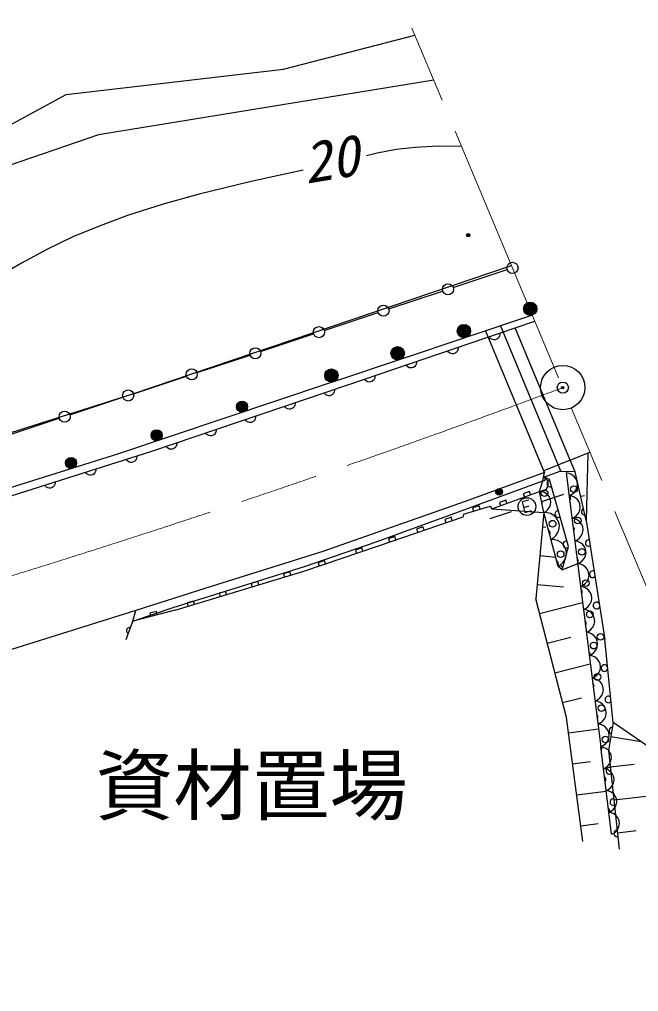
# Model space of a CAD drawing. Units: millimetres, scale not verified. Extents: x 40000 to 680000, y 20000 to 380000.
# Drawn here: x 538351 to 566100, y 309179 to 352783 of the extents above; entities that cross this region are included whole.
import ezdxf
from ezdxf.enums import TextEntityAlignment as Align

# ---------------------------------------------------------------- set-up
doc = ezdxf.new("R2010")
doc.units = ezdxf.units.MM
doc.header["$LTSCALE"] = 1000
doc.header["$PDMODE"] = 32
doc.header["$PDSIZE"] = 500
doc.linetypes.add('CHAIN', pattern=[18.5, 12, -1.5, 3.5, -1.5])
for name, color, linetype, lineweight in [('M-BGD', 7, 'Continuous', 25), ('M-BMK', 2, 'CHAIN', 13), ('M-BMK-SRVR', 3, 'Continuous', 25), ('M-STR-STR1', 1, 'Continuous', 25)]:
    doc.layers.add(name, color=color, linetype=linetype, lineweight=lineweight)
doc.layers.add('M-OTRS', color=6, linetype='Continuous')
doc.styles.add('ＭＳ ゴシック', font='')
doc.styles.get('ＭＳ ゴシック').set_extended_font_data('MS Gothic')

# ---------------------------------------------------------------- blocks, each defined once
blk = doc.blocks.new('BUHIN8')
at = {"color": 6, "linetype": 'Continuous', "lineweight": 25}
for radius in [50, 43.8, 37.5, 31.2, 25, 18.8, 12.5, 6.2]:
    blk.add_circle((0, 0), radius, dxfattribs=at)
blk = doc.blocks.new('BUHIN4')
at = {"color": 7, "linetype": 'Continuous', "lineweight": 25}
blk.add_circle((0, 0), 250, dxfattribs=at)
blk = doc.blocks.new('BUHIN5')
at = {"color": 7, "linetype": 'Continuous', "lineweight": 25}
for radius in [300, 264, 230, 194, 159, 117, 81, 46.5, 9]:
    blk.add_circle((259, 151), radius, dxfattribs=at)
blk = doc.blocks.new('BUHIN6')
at = {"color": 7, "linetype": 'Continuous', "lineweight": 25}
blk.add_lwpolyline([(-126, 216), (-66, 228), (-9, 226), (63, 213), (116, 180), (161, 138), (200, 71), (214, 12), (216, -51), (193, -121), (166, -171), (126, -216)], dxfattribs=at)

msp = doc.modelspace()

# ---------------------------------------------------------------- linework, layer by layer
at = {"layer": 'M-BGD'}
for p, q in [((550180, 350555), (556071, 352075)), ((540451, 349422), (550180, 350555)), ((556917, 350059), (541896, 347603)), ((532986, 345383), (540451, 349422)), ((541896, 347603), (533213, 344635)), ((557125, 347094), (556088, 347044)), ((558165, 347084), (557125, 347094)), ((554382, 346787), (553904, 346667)), ((555230, 346945), (554382, 346787)), ((556088, 347044), (555230, 346945)), ((551070, 346019), (548738, 345510)), ((548738, 345510), (546408, 344939)), ((546408, 344939), (544798, 344491)), ((544798, 344491), (543194, 343982)), ((543194, 343982), (541963, 343533)), ((541963, 343533), (540746, 343025)), ((540746, 343025), (539578, 342464)), ((539578, 342464), (538437, 341848)), ((538437, 341848), (536002, 340428)), ((543440, 335983), (560407, 341739)), ((557794, 340758), (560211, 341562)), ((554902, 339797), (557319, 340601)), ((552010, 338836), (554428, 339640)), ((561339, 339519), (552427, 336528)), ((553118, 336415), (560570, 338943)), ((561891, 332461), (559245, 338828)), ((559905, 339038), (562500, 332794)), ((549160, 337889), (551536, 338678)), ((546311, 336942), (548686, 337731)), ((543461, 335995), (545836, 336785)), ((552237, 336465), (542793, 333296)), ((544281, 333417), (553118, 336415)), ((552427, 336528), (552237, 336465)), ((552471, 336195), (552471, 336134)), ((532510, 332521), (543440, 335983)), ((540611, 335048), (542986, 335838)), ((552034, 335986), (551997, 336035)), ((552078, 335950), (552034, 335986)), ((552142, 335913), (552078, 335950)), ((552203, 335902), (552142, 335913)), ((552265, 335905), (552203, 335902)), ((552338, 335930), (552265, 335905)), ((552388, 335965), (552338, 335930)), ((552430, 336011), (552388, 335965)), ((552458, 336078), (552430, 336011)), ((552471, 336134), (552458, 336078)), ((550266, 335387), (550230, 335435)), ((550310, 335350), (550266, 335387)), ((550374, 335314), (550310, 335350)), ((550571, 335330), (550497, 335305)), ((550621, 335366), (550571, 335330)), ((550663, 335412), (550621, 335366)), ((550690, 335479), (550663, 335412)), ((550703, 335535), (550690, 335479)), ((550704, 335596), (550703, 335535)), ((537762, 334101), (540137, 334891)), ((548936, 334935), (548923, 334879)), ((548936, 334996), (548936, 334935)), ((550436, 335303), (550374, 335314)), ((550497, 335305), (550436, 335303)), ((548499, 334787), (548463, 334835)), ((548543, 334751), (548499, 334787)), ((548607, 334714), (548543, 334751)), ((548669, 334703), (548607, 334714)), ((548730, 334706), (548669, 334703)), ((548803, 334731), (548730, 334706)), ((548853, 334766), (548803, 334731)), ((548896, 334812), (548853, 334766)), ((548923, 334879), (548896, 334812)), ((546732, 334188), (546695, 334236)), ((546776, 334151), (546732, 334188)), ((546840, 334115), (546776, 334151)), ((546901, 334104), (546840, 334115)), ((546963, 334106), (546901, 334104)), ((547036, 334131), (546963, 334106)), ((547086, 334166), (547036, 334131)), ((547128, 334213), (547086, 334166)), ((547156, 334280), (547128, 334213)), ((547168, 334336), (547156, 334280)), ((547169, 334397), (547168, 334336)), ((544964, 333588), (544928, 333636)), ((545008, 333551), (544964, 333588)), ((545361, 333613), (545319, 333567)), ((545388, 333680), (545361, 333613)), ((545401, 333736), (545388, 333680)), ((545402, 333797), (545401, 333736)), ((542793, 333296), (531348, 329712)), ((533326, 329947), (544281, 333417)), ((543605, 333142), (543591, 333087)), ((543606, 333203), (543605, 333142)), ((545072, 333515), (545008, 333551)), ((545134, 333504), (545072, 333515)), ((545195, 333507), (545134, 333504)), ((545269, 333532), (545195, 333507)), ((545319, 333567), (545269, 333532)), ((563826, 333324), (563753, 330312)), ((543165, 333003), (543130, 333052)), ((543208, 332966), (543165, 333003)), ((543271, 332928), (543208, 332966)), ((543333, 332916), (543271, 332928)), ((543394, 332917), (543333, 332916)), ((543468, 332941), (543394, 332917)), ((543519, 332975), (543468, 332941)), ((543562, 333020), (543519, 332975)), ((543591, 333087), (543562, 333020)), ((563037, 333008), (561857, 332536)), ((562500, 332794), (562608, 332535)), ((563264, 332488), (563037, 333008)), ((541339, 332425), (541304, 332474)), ((541382, 332387), (541339, 332425)), ((541446, 332350), (541382, 332387)), ((541507, 332338), (541446, 332350)), ((541568, 332339), (541507, 332338)), ((541642, 332362), (541568, 332339)), ((541693, 332397), (541642, 332362)), ((541736, 332442), (541693, 332397)), ((541765, 332509), (541736, 332442)), ((541779, 332564), (541765, 332509)), ((541781, 332625), (541779, 332564)), ((561891, 332461), (558334, 331161)), ((561814, 332091), (561891, 332461)), ((561857, 332536), (561891, 332461)), ((562568, 332513), (561870, 332258)), ((563264, 332488), (562568, 332513)), ((562983, 332419), (562861, 332445)), ((562861, 332445), (564407, 320156)), ((563090, 332373), (562983, 332419)), ((563214, 332288), (563090, 332373)), ((563289, 332184), (563214, 332288)), ((563753, 330312), (563264, 332488)), ((539513, 331847), (539478, 331896)), ((539557, 331809), (539513, 331847)), ((539910, 331863), (539867, 331818)), ((539939, 331930), (539910, 331863)), ((539953, 331986), (539939, 331930)), ((539955, 332047), (539953, 331986)), ((558031, 330694), (561814, 332091)), ((561655, 331614), (561814, 332091)), ((561814, 332091), (561835, 332091)), ((561835, 332091), (561855, 332095)), ((561855, 332095), (561879, 332105)), ((561887, 332245), (561870, 332258)), ((561936, 332208), (561870, 332258)), ((562115, 332151), (561870, 332258)), ((561879, 332105), (561895, 332120)), ((561900, 332230), (561887, 332245)), ((561895, 332120), (561908, 332138)), ((561913, 332207), (561900, 332230)), ((561908, 332138), (561917, 332164)), ((561917, 332186), (561913, 332207)), ((561917, 332164), (561917, 332186)), ((561986, 332150), (561936, 332208)), ((562036, 332063), (561986, 332150)), ((562017, 331796), (562050, 331896)), ((562051, 331980), (562036, 332063)), ((562050, 331896), (562051, 331980)), ((562954, 329135), (562115, 332151)), ((563343, 332069), (563289, 332184)), ((563339, 331787), (563362, 331911)), ((563362, 331911), (563343, 332069)), ((539620, 331771), (539557, 331809)), ((539681, 331759), (539620, 331771)), ((539742, 331760), (539681, 331759)), ((539816, 331784), (539742, 331760)), ((539867, 331818), (539816, 331784)), ((559526, 330832), (561655, 331614)), ((561212, 331611), (560930, 331508)), ((560930, 331508), (560982, 331367)), ((561264, 331471), (561212, 331611)), ((561859, 330665), (561655, 331614)), ((561773, 331600), (561655, 331614)), ((561655, 331614), (561737, 331614)), ((561737, 331614), (561813, 331631)), ((561877, 331565), (561773, 331600)), ((561808, 331171), (562755, 331492)), ((561813, 331631), (561905, 331671)), ((562001, 331495), (561877, 331565)), ((561905, 331671), (561967, 331728)), ((561967, 331728), (562017, 331796)), ((562080, 331403), (562001, 331495)), ((562140, 331299), (562080, 331403)), ((562989, 331428), (563101, 331481)), ((563111, 331402), (562989, 331428)), ((563101, 331481), (563193, 331554)), ((563218, 331356), (563111, 331402)), ((563193, 331554), (563292, 331667)), ((563292, 331667), (563339, 331787)), ((563509, 331400), (563672, 331437)), ((558334, 331161), (551954, 328924)), ((558951, 330959), (558664, 330872)), ((558994, 330816), (558951, 330959)), ((560148, 331220), (559866, 331117)), ((559866, 331117), (559918, 330976)), ((560199, 331080), (560148, 331220)), ((561178, 331223), (560877, 331139)), ((560877, 331139), (561009, 330669)), ((560947, 330888), (561201, 330960)), ((562125, 330916), (562160, 331033)), ((562171, 331152), (562140, 331299)), ((562160, 331033), (562171, 331152)), ((563342, 331271), (563218, 331356)), ((563417, 331167), (563342, 331271)), ((563470, 331052), (563417, 331167)), ((563490, 330894), (563470, 331052)), ((554386, 329362), (558031, 330694)), ((558256, 330590), (558243, 330478)), ((558256, 330590), (559446, 330954)), ((558664, 330872), (558708, 330728)), ((560385, 330696), (559435, 330384)), ((559446, 330954), (559526, 330832)), ((559526, 330832), (561859, 330665)), ((561009, 330669), (561309, 330753)), ((561859, 330665), (561495, 326800)), ((561859, 330665), (561960, 330724)), ((562495, 328249), (561859, 330665)), ((562011, 330654), (561859, 330665)), ((561960, 330724), (562041, 330801)), ((562147, 330615), (562011, 330654)), ((562041, 330801), (562125, 330916)), ((562310, 330532), (562147, 330615)), ((562418, 330418), (562310, 330532)), ((563229, 330464), (563321, 330537)), ((563321, 330537), (563420, 330650)), ((563420, 330650), (563467, 330770)), ((563467, 330770), (563490, 330894)), ((554444, 329177), (558243, 330478)), ((557703, 330452), (557419, 330355)), ((557419, 330355), (557468, 330213)), ((557752, 330310), (557703, 330452)), ((562501, 330288), (562418, 330418)), ((562550, 330101), (562501, 330288)), ((562542, 329947), (562550, 330101)), ((563117, 330411), (563229, 330464)), ((563239, 330385), (563117, 330411)), ((563346, 330339), (563239, 330385)), ((563470, 330254), (563346, 330339)), ((563545, 330149), (563470, 330254)), ((563598, 330035), (563545, 330149)), ((563753, 330312), (564586, 324966)), ((556437, 330018), (556153, 329921)), ((556153, 329921), (556202, 329779)), ((556485, 329876), (556437, 330018)), ((561798, 330021), (561940, 330008)), ((562402, 329643), (562504, 329795)), ((562504, 329795), (562542, 329947)), ((563548, 329633), (563595, 329753)), ((563595, 329753), (563618, 329877)), ((563618, 329877), (563598, 330035)), ((551134, 328249), (554386, 329362)), ((555171, 329584), (554887, 329487)), ((554887, 329487), (554936, 329345)), ((555219, 329443), (555171, 329584)), ((562177, 329457), (562304, 329539)), ((562328, 329446), (562177, 329457)), ((562304, 329539), (562402, 329643)), ((562464, 329407), (562328, 329446)), ((562628, 329324), (562464, 329407)), ((562736, 329210), (562628, 329324)), ((563245, 329394), (563357, 329446)), ((563367, 329368), (563245, 329394)), ((563357, 329446), (563449, 329520)), ((563474, 329322), (563367, 329368)), ((563449, 329520), (563548, 329633)), ((563598, 329237), (563474, 329322)), ((563673, 329132), (563598, 329237)), ((551954, 328924), (546656, 327252)), ((551091, 328034), (554444, 329177)), ((553700, 329082), (553416, 328985)), ((553416, 328985), (553464, 328843)), ((553748, 328940), (553700, 329082)), ((562681, 328092), (562954, 329135)), ((562818, 329080), (562736, 329210)), ((562868, 328893), (562818, 329080)), ((562860, 328739), (562868, 328893)), ((563726, 329018), (563673, 329132)), ((563723, 328736), (563746, 328860)), ((563746, 328860), (563726, 329018)), ((552023, 328510), (551739, 328413)), ((551739, 328413), (551788, 328271)), ((552072, 328368), (552023, 328510)), ((561677, 328732), (562385, 328666)), ((562622, 328331), (562720, 328435)), ((562681, 328092), (563373, 328377)), ((562720, 328435), (562822, 328587)), ((562822, 328587), (562860, 328739)), ((563373, 328377), (563485, 328429)), ((563496, 328350), (563373, 328377)), ((563485, 328429), (563577, 328503)), ((563604, 328304), (563496, 328350)), ((563577, 328503), (563676, 328616)), ((563676, 328616), (563723, 328736)), ((545244, 326413), (551134, 328249)), ((545329, 326290), (551091, 328034)), ((550471, 328003), (550184, 327916)), ((550184, 327916), (550227, 327772)), ((550515, 327859), (550471, 328003)), ((562495, 328249), (562622, 328331)), ((562520, 328264), (562495, 328249)), ((562520, 328264), (562495, 328249)), ((562681, 328092), (562495, 328249)), ((562546, 328274), (562520, 328264)), ((562546, 328274), (562520, 328264)), ((562582, 328279), (562546, 328274)), ((562582, 328279), (562546, 328274)), ((562612, 328272), (562582, 328279)), ((562612, 328272), (562582, 328279)), ((562639, 328261), (562612, 328272)), ((562639, 328261), (562612, 328272)), ((562668, 328237), (562639, 328261)), ((562668, 328237), (562639, 328261)), ((562684, 328211), (562668, 328237)), ((562684, 328211), (562668, 328237)), ((562681, 328092), (562692, 328119)), ((562681, 328092), (562692, 328119)), ((562695, 328183), (562684, 328211)), ((562695, 328183), (562684, 328211)), ((562692, 328119), (562696, 328147)), ((562692, 328119), (562696, 328147)), ((562696, 328147), (562695, 328183)), ((562696, 328147), (562695, 328183)), ((563729, 328218), (563604, 328304)), ((563805, 328113), (563729, 328218)), ((563859, 327997), (563805, 328113)), ((563879, 327837), (563859, 327997)), ((549030, 327567), (548743, 327480)), ((548743, 327480), (548787, 327336)), ((549074, 327423), (549030, 327567)), ((563615, 327402), (563708, 327477)), ((563708, 327477), (563808, 327591)), ((563808, 327591), (563856, 327712)), ((563856, 327712), (563879, 327837)), ((546656, 327252), (543564, 326265)), ((547590, 327131), (547303, 327044)), ((547303, 327044), (547346, 326900)), ((547633, 326987), (547590, 327131)), ((561556, 327444), (562730, 327334)), ((563502, 327349), (563615, 327402)), ((563625, 327323), (563502, 327349)), ((563733, 327276), (563625, 327323)), ((563859, 327190), (563733, 327276)), ((563935, 327085), (563859, 327190)), ((563988, 326969), (563935, 327085)), ((546149, 326695), (545862, 326608)), ((545862, 326608), (545905, 326464)), ((546193, 326551), (546149, 326695)), ((562864, 321476), (561495, 326800)), ((561667, 326134), (563593, 326629)), ((563938, 326564), (563985, 326684)), ((563985, 326684), (564008, 326810)), ((564008, 326810), (563988, 326969)), ((543564, 326265), (537461, 324364)), ((543437, 325786), (545244, 326413)), ((545329, 326290), (543437, 325786)), ((543437, 325786), (543564, 326265)), ((544489, 326222), (544199, 326145)), ((544528, 326077), (544489, 326222)), ((563631, 326321), (563745, 326375)), ((563755, 326295), (563631, 326321)), ((563745, 326375), (563837, 326449)), ((563862, 326249), (563755, 326295)), ((563837, 326449), (563938, 326564)), ((563988, 326163), (563862, 326249)), ((564064, 326058), (563988, 326163)), ((543136, 324971), (543437, 325786)), ((544199, 326145), (544238, 326000)), ((564117, 325942), (564064, 326058)), ((564114, 325657), (564138, 325782)), ((564138, 325782), (564117, 325942)), ((543159, 325363), (543161, 325400)), ((543164, 325326), (543159, 325363)), ((543161, 325400), (543177, 325444)), ((543185, 325288), (543164, 325326)), ((543177, 325444), (543199, 325473)), ((543206, 325261), (543185, 325288)), ((543199, 325473), (543227, 325498)), ((543227, 325498), (543268, 325514)), ((543268, 325514), (543302, 325521)), ((543302, 325521), (543338, 325519)), ((563761, 325294), (563874, 325347)), ((563884, 325268), (563761, 325294)), ((563874, 325347), (563966, 325422)), ((563966, 325422), (564067, 325536)), ((564067, 325536), (564114, 325657)), ((543235, 325238), (543206, 325261)), ((562009, 324803), (563063, 325074)), ((563991, 325221), (563884, 325268)), ((564117, 325135), (563991, 325221)), ((564193, 325030), (564117, 325135)), ((564247, 324914), (564193, 325030)), ((564267, 324755), (564247, 324914)), ((564958, 321245), (564586, 324966)), ((564096, 324394), (564196, 324508)), ((564196, 324508), (564243, 324629)), ((564243, 324629), (564267, 324755)), ((563890, 324266), (564003, 324320)), ((564013, 324240), (563890, 324266)), ((564003, 324320), (564096, 324394)), ((564121, 324194), (564013, 324240)), ((564246, 324108), (564121, 324194)), ((564322, 324002), (564246, 324108)), ((564376, 323887), (564322, 324002)), ((562351, 323472), (563938, 323880)), ((564325, 323481), (564373, 323602)), ((564373, 323602), (564396, 323727)), ((564396, 323727), (564376, 323887)), ((564019, 323239), (564132, 323292)), ((564142, 323213), (564019, 323239)), ((564132, 323292), (564225, 323367)), ((564250, 323166), (564142, 323213)), ((564225, 323367), (564325, 323481)), ((564376, 323080), (564250, 323166)), ((564451, 322975), (564376, 323080)), ((564505, 322859), (564451, 322975)), ((564502, 322574), (564525, 322700)), ((564525, 322700), (564505, 322859)), ((562693, 322141), (563544, 322360)), ((564148, 322211), (564262, 322265)), ((564262, 322265), (564354, 322339)), ((564354, 322339), (564454, 322453)), ((564454, 322453), (564502, 322574)), ((564272, 322185), (564148, 322211)), ((564379, 322139), (564272, 322185)), ((564505, 322053), (564379, 322139)), ((564581, 321947), (564505, 322053)), ((564634, 321832), (564581, 321947)), ((564654, 321672), (564634, 321832)), ((563604, 315910), (562864, 321476)), ((564483, 321312), (564584, 321426)), ((564584, 321426), (564631, 321547)), ((564631, 321547), (564654, 321672)), ((562957, 320780), (564306, 320959)), ((564277, 321184), (564391, 321237)), ((564401, 321158), (564277, 321184)), ((564391, 321237), (564483, 321312)), ((564508, 321111), (564401, 321158)), ((564634, 321025), (564508, 321111)), ((564710, 320920), (564634, 321025)), ((564958, 321245), (564747, 319997)), ((566636, 320103), (564958, 321245)), ((564764, 320804), (564710, 320920)), ((564713, 320398), (564760, 320519)), ((564760, 320519), (564784, 320645)), ((564784, 320645), (564764, 320804)), ((564853, 320621), (566213, 320391)), ((564407, 320156), (564520, 320210)), ((564524, 320131), (564407, 320156)), ((564884, 316237), (564407, 320156)), ((564520, 320210), (564612, 320284)), ((564626, 320086), (564524, 320131)), ((564612, 320284), (564713, 320398)), ((564746, 320004), (564626, 320086)), ((564818, 319903), (564746, 320004)), ((564747, 319997), (565230, 315565)), ((564869, 319793), (564818, 319903)), ((564864, 319521), (564887, 319641)), ((564887, 319641), (564869, 319793)), ((563142, 319389), (563944, 319495)), ((564526, 319176), (564634, 319227)), ((564634, 319227), (564723, 319297)), ((564723, 319297), (564819, 319406)), ((564819, 319406), (564864, 319521)), ((564828, 319258), (565904, 319376)), ((564644, 319151), (564526, 319176)), ((564746, 319106), (564644, 319151)), ((564865, 319024), (564746, 319106)), ((564937, 318923), (564865, 319024)), ((564988, 318813), (564937, 318923)), ((565007, 318661), (564988, 318813)), ((564754, 318247), (564842, 318318)), ((564842, 318318), (564938, 318426)), ((564938, 318426), (564984, 318541)), ((564984, 318541), (565007, 318661)), ((563327, 317997), (564648, 318173)), ((564646, 318197), (564754, 318247)), ((564763, 318171), (564646, 318197)), ((564865, 318126), (564763, 318171)), ((564985, 318044), (564865, 318126)), ((565057, 317943), (564985, 318044)), ((564989, 317781), (566587, 317955)), ((565108, 317833), (565057, 317943)), ((564962, 317338), (565058, 317446)), ((565058, 317446), (565103, 317561)), ((565103, 317561), (565126, 317681)), ((565126, 317681), (565108, 317833)), ((564765, 317217), (564873, 317267)), ((564882, 317191), (564765, 317217)), ((564873, 317267), (564962, 317338)), ((564985, 317147), (564882, 317191)), ((565104, 317064), (564985, 317147)), ((565176, 316964), (565104, 317064)), ((563512, 316606), (564296, 316710)), ((565227, 316853), (565176, 316964)), ((565177, 316466), (565223, 316581)), ((565223, 316581), (565245, 316701)), ((565245, 316701), (565227, 316853)), ((564884, 316237), (564993, 316287)), ((564993, 316287), (565081, 316358)), ((565081, 316358), (565177, 316466)), ((565150, 316304), (565992, 316396))]:
    msp.add_line(p, q, dxfattribs=at)
for centre, radius in [((558467, 343106), 75), ((558467, 343106), 62.5), ((558467, 343106), 50), ((558467, 343106), 37.5), ((558467, 343107), 25), ((551773, 338757), 249), ((548923, 337810), 249), ((546074, 336863), 249), ((543224, 335916), 249), ((548330, 335416), 249), ((548330, 335416), 220), ((548330, 335416), 191), ((548330, 335416), 161), ((548330, 335416), 132), ((548330, 335416), 97.5), ((548330, 335416), 67.5), ((548330, 335416), 38.7), ((548330, 335416), 7.5), ((540374, 334969), 249), ((544502, 334132), 249), ((544502, 334132), 220), ((544502, 334132), 191), ((544502, 334132), 161), ((544502, 334132), 132), ((544502, 334132), 97.5), ((544502, 334132), 67.5), ((544502, 334132), 38.7), ((544502, 334132), 7.5), ((540665, 332890), 249), ((540665, 332890), 220), ((540665, 332890), 191), ((540665, 332890), 161), ((540665, 332890), 132), ((540665, 332890), 97.5), ((540665, 332890), 67.5), ((540665, 332890), 38.7), ((540665, 332890), 7.5), ((563206, 331710), 149), ((559848, 331595), 150), ((559848, 331595), 131), ((559848, 331595), 112), ((559848, 331595), 93.8), ((559848, 331595), 75), ((559848, 331595), 56.3), ((559848, 331596), 37.5), ((559848, 331595), 18.8), ((561889, 331532), 149), ((561098, 330930), 398), ((562249, 330164), 149), ((563382, 330307), 149), ((562609, 328797), 149), ((563558, 328904), 149), ((563735, 327501), 149), ((563912, 326098), 149), ((564395, 325089), 149), ((564088, 324695), 149), ((564264, 323291), 149), ((564441, 321888), 149), ((564617, 320485), 149)]:
    msp.add_circle(centre, radius, dxfattribs=at)
for centre, start, end in [((562141, 331964), 95.9398, 295.1277), ((562899, 331315), 321.061, 53.2768), ((561637, 331100), 339.196, 45.0598), ((562501, 330596), 88.2173, 302.8502), ((563689, 330702), 111.434, 273.9009), ((561997, 329732), 328.7011, 60.7786), ((563075, 329912), 321.0808, 53.257), ((562861, 329228), 80.153, 304.5348), ((563865, 329299), 81.2256, 296.4887), ((562357, 328365), 328.6761, 60.8036), ((563252, 328509), 321.1005, 53.2373), ((564042, 327896), 63.2444, 314.4699), ((563428, 327106), 321.0959, 53.2381), ((564218, 326493), 39.3476, 338.3667), ((563605, 325703), 321.0905, 53.2435), ((563781, 324300), 321.0852, 53.2488), ((564571, 323686), 22.9934, 348.4376), ((563958, 322896), 321.0798, 53.2542), ((564747, 322283), 50.0894, 321.3416), ((564134, 321493), 321.0745, 53.2595), ((564924, 320880), 90.7909, 249.9772), ((564311, 320090), 320.7443, 53.2649), ((564794, 319082), 75.5379, 296.9121), ((564487, 318687), 317.9659, 55.9359), ((564970, 317679), 84.8389, 287.611), ((564663, 317284), 315.3002, 58.6016), ((565147, 316276), 93.8423, 278.6077)]:
    msp.add_arc(centre, 149, start, end, dxfattribs=at)
at = {"layer": 'M-BMK'}
msp.add_line((576831, 302593), (549904, 366774), dxfattribs=at)
msp.add_arc((404963, 757581), 449874, 286.8621, 290.52594, dxfattribs=at)
at = {"layer": 'M-BMK-SRVR'}
msp.add_circle((562704, 336270), 995, dxfattribs=at)
at = {"layer": 'M-OTRS'}
msp.add_point((562706, 336270), dxfattribs=at)
at = {"layer": 'M-STR-STR1'}
for p, q in [((560570, 338943), (561455, 339243)), ((563037, 333008), (560570, 338943)), ((563037, 333008), (563917, 333374))]:
    msp.add_line(p, q, dxfattribs=at)

# ---------------------------------------------------------------- block references
at = {"layer": 'M-BGD'}
for name, p, rotation in [('BUHIN4', (560449, 341640), 258.21393), ('BUHIN4', (557557, 340679), 258.21393), ('BUHIN5', (561339, 339519), 78.38134), ('BUHIN4', (554665, 339718), 258.21393), ('BUHIN4', (551773, 338757), 258.21393), ('BUHIN5', (558368, 338522), 78.38134), ('BUHIN6', (559639, 338627), 258.5703), ('BUHIN5', (555398, 337525), 78.38134), ('BUHIN6', (557776, 337995), 258.5703), ('BUHIN6', (555913, 337363), 258.5703), ('BUHIN5', (552427, 336528), 78.38134), ('BUHIN6', (554049, 336731), 258.5703)]:
    msp.add_blockref(name, p, dxfattribs=dict(at, rotation=rotation))
at = {"layer": 'M-OTRS', "rotation": 219.88793}
msp.add_blockref('BUHIN8', (562703, 336268), dxfattribs=at)

# ---------------------------------------------------------------- texts
at = {"layer": 'M-BGD', "style": 'ＭＳ ゴシック', "oblique": 15}
msp.add_text('20', height=1833, rotation=9.5, dxfattribs=at).set_placement((551303, 344870), align=Align.BOTTOM_LEFT)
at = {"layer": 'M-BGD', "style": 'ＭＳ ゴシック'}
msp.add_text('資材置場', height=2566, dxfattribs=at).set_placement((541753, 316375), align=Align.BOTTOM_LEFT)

doc.saveas('drawing.dxf')
